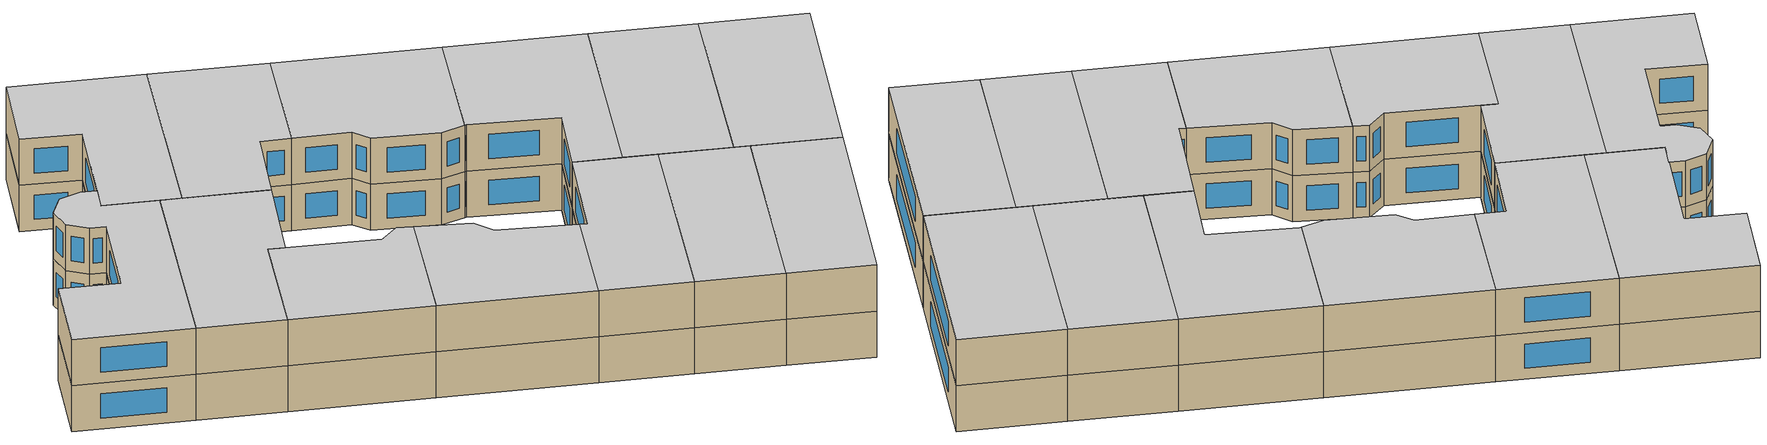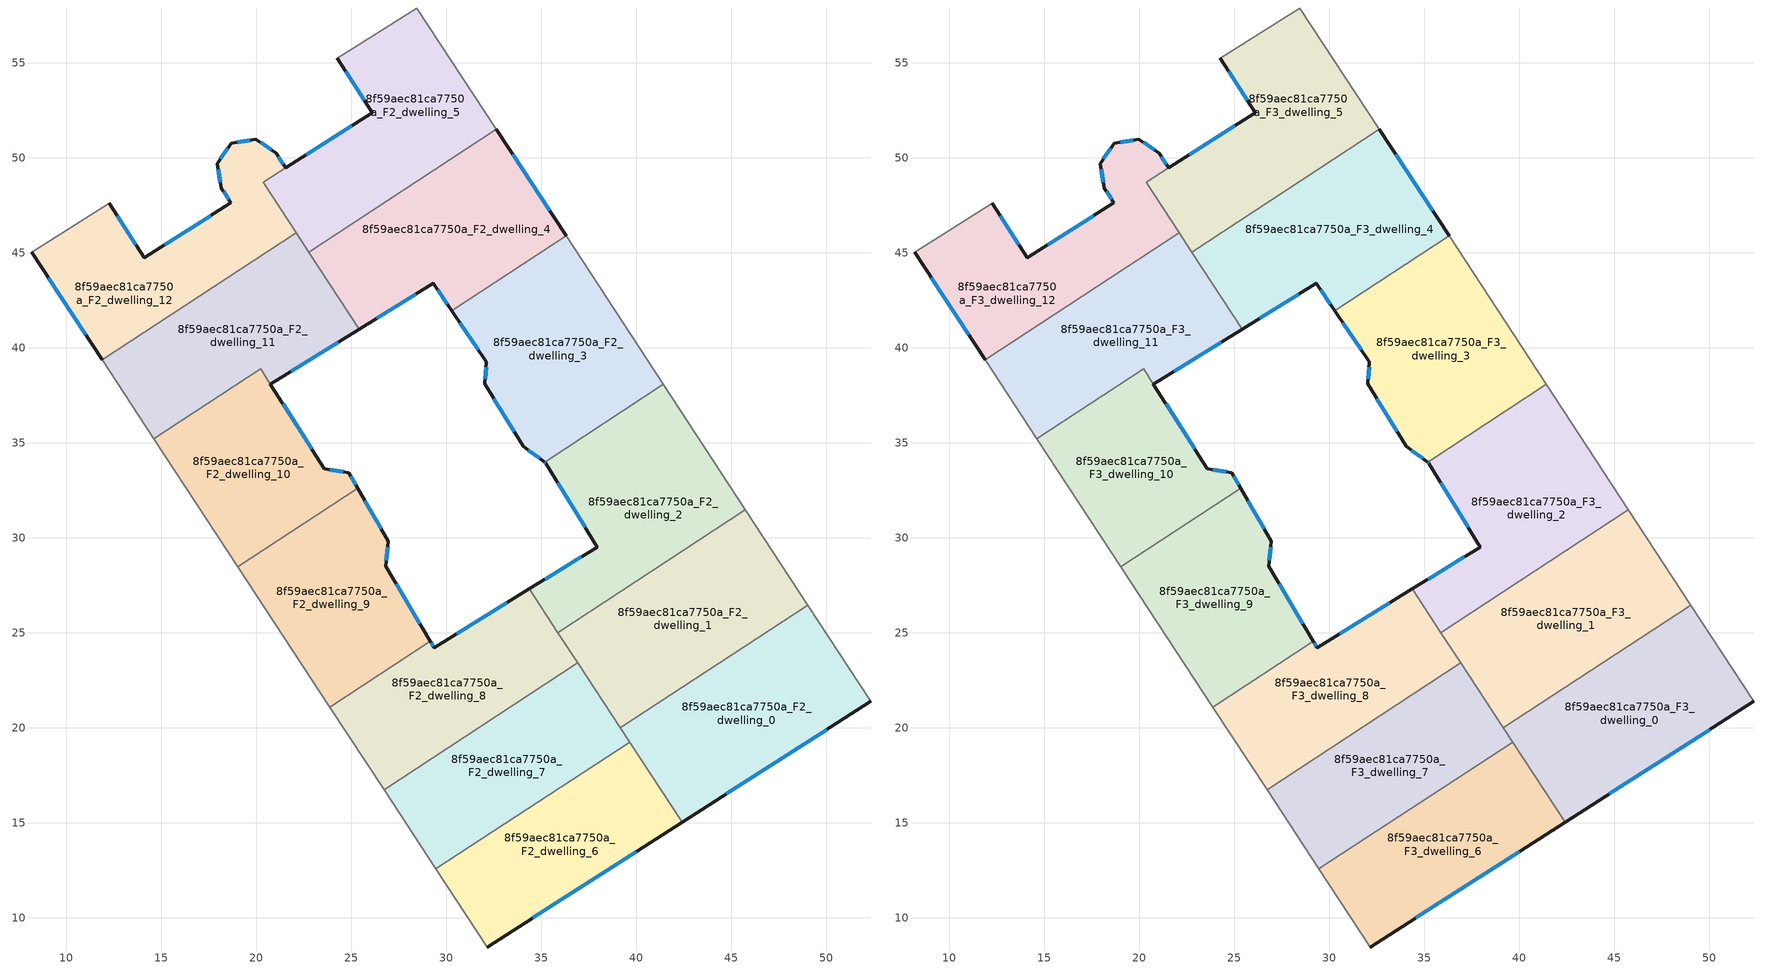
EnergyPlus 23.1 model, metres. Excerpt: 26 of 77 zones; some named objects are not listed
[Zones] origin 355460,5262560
8f59aec81ca7750a_F2_dwelling_0
 floor to 8f59aec81ca7750a_F1_dwelling_0 (EU_floor_Construction): 49.03,26.45 52.35,21.38 42.42,15.02 39.16,19.99 z6
 wall outside (EU_wall_Construction): 42.42,15.02 52.35,21.38 z6:9
 wall to 8f59aec81ca7750a_F2_dwelling_1 (EU_wall_Construction): 49.03,26.45 39.16,19.99 z6:9
 wall adiabatic (EU_wall_Construction): 52.35,21.38 49.03,26.45 z6:9
 wall to 8f59aec81ca7750a_F2_dwelling_6 (EU_wall_Construction): 39.65,19.24 42.42,15.02 z6:9
 wall to 8f59aec81ca7750a_F2_dwelling_7 (EU_wall_Construction): 39.16,19.99 39.65,19.24 z6:9
 window (EU_Window_Construction): 44.75,16.51 50.02,19.88 z6.7:8.3
8f59aec81ca7750a_F2_dwelling_1
 floor to 8f59aec81ca7750a_F1_dwelling_1 (EU_floor_Construction): 45.75,31.47 49.03,26.45 39.16,19.99 35.88,25.01 z6
 wall to 8f59aec81ca7750a_F2_dwelling_2 (EU_wall_Construction): 45.75,31.47 35.88,25.01 z6:9
 wall adiabatic (EU_wall_Construction): 49.03,26.45 45.75,31.47 z6:9
 wall to 8f59aec81ca7750a_F2_dwelling_7 (EU_wall_Construction): 36.93,23.4 39.16,19.99 z6:9
 wall to 8f59aec81ca7750a_F2_dwelling_8 (EU_wall_Construction): 35.88,25.01 36.93,23.4 z6:9
8f59aec81ca7750a_F2_dwelling_10
 floor to 8f59aec81ca7750a_F1_dwelling_10 (EU_floor_Construction): 20.25,38.89 23.58,33.63 24.88,33.41 25.35,32.6 19.03,28.46 14.62,35.2 z6
 wall outside (EU_wall_Construction): 25.35,32.6 24.88,33.41 23.58,33.63 20.76,38.08 z6:9
 wall to 8f59aec81ca7750a_F2_dwelling_9 (EU_wall_Construction): 19.03,28.46 25.35,32.6 z6:9
 wall adiabatic (EU_wall_Construction): 14.62,35.2 19.03,28.46 z6:9
 wall to 8f59aec81ca7750a_F2_dwelling_11 (EU_wall_Construction): 20.76,38.08 20.25,38.89 14.62,35.2 z6:9
 window (EU_Window_Construction): 25.24,32.79 24.99,33.22 / 24.58,33.46 23.88,33.58 / 22.92,34.68 21.42,37.04 z6.7:8.3
8f59aec81ca7750a_F2_dwelling_11
 floor to 8f59aec81ca7750a_F1_dwelling_11 (EU_floor_Construction): 22.1,46.04 25.43,40.97 20.76,38.08 20.25,38.89 14.62,35.2 11.89,39.36 z6
 wall outside (EU_wall_Construction): 20.76,38.08 25.43,40.97 z6:9
 wall adiabatic (EU_wall_Construction): 11.89,39.36 14.62,35.2 z6:9
 wall to 8f59aec81ca7750a_F2_dwelling_12 (EU_wall_Construction): 22.1,46.04 11.89,39.36 z6:9
 wall to 8f59aec81ca7750a_F2_dwelling_4 (EU_wall_Construction): 25.43,40.97 22.77,45.02 z6:9
 wall to 8f59aec81ca7750a_F2_dwelling_5 (EU_wall_Construction): 22.77,45.02 22.1,46.04 z6:9
 window (EU_Window_Construction): 21.85,38.76 24.33,40.29 z6.7:8.3
8f59aec81ca7750a_F2_dwelling_12
 floor to 8f59aec81ca7750a_F1_dwelling_12 (EU_floor_Construction): 21.06,50.23 21.56,49.46 20.36,48.7 22.1,46.04 11.89,39.36 8.18,45.01 12.27,47.61 14.11,44.73 18.67,47.63 18.17,48.4 17.95,49.68 18.7,50.75 19.99,50.98 z6
 wall outside (EU_wall_Construction): 21.56,49.46 21.06,50.23 19.99,50.98 18.7,50.75 17.95,49.68 18.17,48.4 18.67,47.63 14.11,44.73 12.27,47.61 / 8.18,45.01 11.89,39.36 z6:9
 wall adiabatic (EU_wall_Construction): 12.27,47.61 8.18,45.01 z6:9
 wall to 8f59aec81ca7750a_F2_dwelling_5 (EU_wall_Construction): 22.1,46.04 20.36,48.7 21.56,49.46 z6:9
 window (EU_Window_Construction): 17.6,46.95 15.18,45.41 / 18.29,48.22 18.55,47.81 / 18,49.38 18.12,48.7 / 18.52,50.5 18.12,49.93 / 19.69,50.93 19,50.81 / 20.81,50.4 20.24,50.8 / 21.44,49.64 21.17,50.05 / 9.06,43.68 11.02,40.68 / 13.68,45.41 12.7,46.93 z6.7:8.3
8f59aec81ca7750a_F2_dwelling_2
 floor to 8f59aec81ca7750a_F1_dwelling_2 (EU_floor_Construction): 41.43,38.06 45.75,31.47 35.88,25.01 34.38,27.3 37.94,29.51 35.25,33.92 35.18,33.97 z6
 wall outside (EU_wall_Construction): 35.18,33.97 35.25,33.92 37.94,29.51 34.38,27.3 z6:9
 wall to 8f59aec81ca7750a_F2_dwelling_3 (EU_wall_Construction): 41.43,38.06 35.18,33.97 z6:9
 wall adiabatic (EU_wall_Construction): 45.75,31.47 41.43,38.06 z6:9
 wall to 8f59aec81ca7750a_F2_dwelling_8 (EU_wall_Construction): 34.38,27.3 35.88,25.01 z6:9
 window (EU_Window_Construction): 37.11,28.99 35.21,27.82 / 35.88,32.88 37.31,30.54 / 35.2,33.96 35.23,33.93 z6.7:8.3
8f59aec81ca7750a_F2_dwelling_3
 floor to 8f59aec81ca7750a_F1_dwelling_3 (EU_floor_Construction): 36.31,45.88 41.43,38.06 35.18,33.97 34.05,34.81 32.04,38.09 32.12,39.25 30.29,41.94 z6
 wall outside (EU_wall_Construction): 30.29,41.94 32.12,39.25 32.04,38.09 34.05,34.81 35.18,33.97 z6:9
 wall to 8f59aec81ca7750a_F2_dwelling_4 (EU_wall_Construction): 36.31,45.88 30.29,41.94 z6:9
 wall adiabatic (EU_wall_Construction): 41.43,38.06 36.31,45.88 z6:9
 window (EU_Window_Construction): 32.52,37.32 33.58,35.58 / 32.1,38.98 32.06,38.36 / 30.72,41.31 31.69,39.88 / 34.32,34.61 34.92,34.17 z6.7:8.3
8f59aec81ca7750a_F2_dwelling_4
 floor to 8f59aec81ca7750a_F1_dwelling_4 (EU_floor_Construction): 32.64,51.48 36.31,45.88 30.29,41.94 29.32,43.38 25.43,40.97 22.77,45.02 z6
 wall outside (EU_wall_Construction): 25.43,40.97 29.32,43.38 30.29,41.94 / 36.31,45.88 32.64,51.48 z6:9
 wall to 8f59aec81ca7750a_F2_dwelling_5 (EU_wall_Construction): 32.64,51.48 22.77,45.02 z6:9
 window (EU_Window_Construction): 26.34,41.53 28.41,42.81 / 35.45,47.19 33.5,50.17 / 29.55,43.04 30.07,42.27 z6.7:8.3
8f59aec81ca7750a_F2_dwelling_5
 floor to 8f59aec81ca7750a_F1_dwelling_5 (EU_floor_Construction): 28.46,57.87 32.64,51.48 22.77,45.02 20.36,48.7 26.11,52.35 24.28,55.23 z6
 wall outside (EU_wall_Construction): 24.28,55.23 26.11,52.35 21.56,49.46 z6:9
 wall adiabatic (EU_wall_Construction): 32.64,51.48 28.46,57.87 24.28,55.23 z6:9
 window (EU_Window_Construction): 24.71,54.55 25.68,53.03 / 25.04,51.67 22.63,50.14 z6.7:8.3
8f59aec81ca7750a_F2_dwelling_6
 floor to 8f59aec81ca7750a_F1_dwelling_6 (EU_floor_Construction): 39.66,19.24 42.42,15.02 32.16,8.46 29.46,12.57 z6
 wall outside (EU_wall_Construction): 32.16,8.46 42.42,15.02 z6:9
 wall to 8f59aec81ca7750a_F2_dwelling_7 (EU_wall_Construction): 39.66,19.24 29.46,12.57 z6:9
 wall adiabatic (EU_wall_Construction): 29.46,12.57 32.16,8.46 z6:9
 window (EU_Window_Construction): 34.57,10 40.01,13.48 z6.7:8.3
8f59aec81ca7750a_F2_dwelling_7
 floor to 8f59aec81ca7750a_F1_dwelling_7 (EU_floor_Construction): 36.93,23.4 39.66,19.24 29.46,12.57 26.73,16.73 z6
 wall to 8f59aec81ca7750a_F2_dwelling_8 (EU_wall_Construction): 36.93,23.4 26.73,16.73 z6:9
 wall adiabatic (EU_wall_Construction): 26.73,16.73 29.46,12.57 z6:9
8f59aec81ca7750a_F2_dwelling_8
 floor to 8f59aec81ca7750a_F1_dwelling_8 (EU_floor_Construction): 34.38,27.3 36.93,23.4 26.73,16.73 23.88,21.07 29.18,24.54 29.37,24.21 z6
 wall outside (EU_wall_Construction): 34.38,27.3 29.37,24.21 29.18,24.54 z6:9
 wall adiabatic (EU_wall_Construction): 23.88,21.07 26.73,16.73 z6:9
 wall to 8f59aec81ca7750a_F2_dwelling_9 (EU_wall_Construction): 29.18,24.54 23.88,21.07 z6:9
 window (EU_Window_Construction): 29.33,24.29 29.22,24.46 / 33.2,26.58 30.55,24.94 z6.7:8.3
8f59aec81ca7750a_F2_dwelling_9
 floor to 8f59aec81ca7750a_F1_dwelling_9 (EU_floor_Construction): 26.97,29.81 26.81,28.5 29.18,24.54 23.88,21.07 19.03,28.46 25.35,32.6 z6
 wall outside (EU_wall_Construction): 29.18,24.54 26.81,28.5 26.97,29.81 25.35,32.6 z6:9
 wall adiabatic (EU_wall_Construction): 19.03,28.46 23.88,21.07 z6:9
 window (EU_Window_Construction): 26.59,30.47 25.73,31.95 / 26.85,28.81 26.93,29.5 / 28.62,25.47 27.37,27.57 z6.7:8.3
8f59aec81ca7750a_F3_dwelling_0
 floor to 8f59aec81ca7750a_F2_dwelling_0 (EU_floor_Construction): 49.03,26.45 52.35,21.38 42.42,15.02 39.16,19.99 z9
 wall outside (EU_wall_Construction): 42.42,15.02 52.35,21.38 z9:12
 wall to 8f59aec81ca7750a_F3_dwelling_1 (EU_wall_Construction): 49.03,26.45 39.16,19.99 z9:12
 wall adiabatic (EU_wall_Construction): 52.35,21.38 49.03,26.45 z9:12
 wall to 8f59aec81ca7750a_F3_dwelling_6 (EU_wall_Construction): 39.65,19.24 42.42,15.02 z9:12
 wall to 8f59aec81ca7750a_F3_dwelling_7 (EU_wall_Construction): 39.16,19.99 39.65,19.24 z9:12
 window (EU_Window_Construction): 44.75,16.51 50.02,19.88 z9.7:11.3
 ceiling to 8f59aec81ca7750a_F4_dwelling_0 (EU_floor_Construction): 52.35,21.38 49.03,26.45 39.16,19.99 42.42,15.02 z12
8f59aec81ca7750a_F3_dwelling_1
 floor to 8f59aec81ca7750a_F2_dwelling_1 (EU_floor_Construction): 45.75,31.47 49.03,26.45 39.16,19.99 35.88,25.01 z9
 wall to 8f59aec81ca7750a_F3_dwelling_2 (EU_wall_Construction): 45.75,31.47 35.88,25.01 z9:12
 wall adiabatic (EU_wall_Construction): 49.03,26.45 45.75,31.47 z9:12
 wall to 8f59aec81ca7750a_F3_dwelling_7 (EU_wall_Construction): 36.93,23.4 39.16,19.99 z9:12
 wall to 8f59aec81ca7750a_F3_dwelling_8 (EU_wall_Construction): 35.88,25.01 36.93,23.4 z9:12
 ceiling to 8f59aec81ca7750a_F4_dwelling_1 (EU_floor_Construction): 49.03,26.45 45.75,31.47 35.88,25.01 39.16,19.99 z12
8f59aec81ca7750a_F3_dwelling_10
 floor to 8f59aec81ca7750a_F2_dwelling_10 (EU_floor_Construction): 20.25,38.89 23.58,33.63 24.88,33.41 25.35,32.6 19.03,28.46 14.62,35.2 z9
 wall outside (EU_wall_Construction): 25.35,32.6 24.88,33.41 23.58,33.63 20.76,38.08 z9:12
 wall to 8f59aec81ca7750a_F3_dwelling_9 (EU_wall_Construction): 19.03,28.46 25.35,32.6 z9:12
 wall adiabatic (EU_wall_Construction): 14.62,35.2 19.03,28.46 z9:12
 wall to 8f59aec81ca7750a_F3_dwelling_11 (EU_wall_Construction): 20.76,38.08 20.25,38.89 14.62,35.2 z9:12
 window (EU_Window_Construction): 25.24,32.79 24.99,33.22 / 24.58,33.46 23.88,33.58 / 22.92,34.68 21.42,37.04 z9.7:11.3
 ceiling to 8f59aec81ca7750a_F4_dwelling_10 (EU_floor_Construction): 25.35,32.6 24.88,33.41 23.58,33.63 20.25,38.89 14.62,35.2 19.03,28.46 z12
8f59aec81ca7750a_F3_dwelling_11
 floor to 8f59aec81ca7750a_F2_dwelling_11 (EU_floor_Construction): 22.1,46.04 25.43,40.97 20.76,38.08 20.25,38.89 14.62,35.2 11.89,39.36 z9
 wall outside (EU_wall_Construction): 20.76,38.08 25.43,40.97 z9:12
 wall adiabatic (EU_wall_Construction): 11.89,39.36 14.62,35.2 z9:12
 wall to 8f59aec81ca7750a_F3_dwelling_12 (EU_wall_Construction): 22.1,46.04 11.89,39.36 z9:12
 wall to 8f59aec81ca7750a_F3_dwelling_4 (EU_wall_Construction): 25.43,40.97 22.77,45.02 z9:12
 wall to 8f59aec81ca7750a_F3_dwelling_5 (EU_wall_Construction): 22.77,45.02 22.1,46.04 z9:12
 window (EU_Window_Construction): 21.85,38.76 24.33,40.29 z9.7:11.3
 ceiling to 8f59aec81ca7750a_F4_dwelling_11 (EU_floor_Construction): 20.76,38.08 25.43,40.97 22.1,46.04 11.89,39.36 14.62,35.2 20.25,38.89 z12
8f59aec81ca7750a_F3_dwelling_12
 floor to 8f59aec81ca7750a_F2_dwelling_12 (EU_floor_Construction): 21.06,50.23 21.56,49.46 20.36,48.7 22.1,46.04 11.89,39.36 8.18,45.01 12.27,47.61 14.11,44.73 18.67,47.63 18.17,48.4 17.95,49.68 18.7,50.75 19.99,50.98 z9
 wall outside (EU_wall_Construction): 21.56,49.46 21.06,50.23 19.99,50.98 18.7,50.75 17.95,49.68 18.17,48.4 18.67,47.63 14.11,44.73 12.27,47.61 / 8.18,45.01 11.89,39.36 z9:12
 wall adiabatic (EU_wall_Construction): 12.27,47.61 8.18,45.01 z9:12
 wall to 8f59aec81ca7750a_F3_dwelling_5 (EU_wall_Construction): 22.1,46.04 20.36,48.7 21.56,49.46 z9:12
 window (EU_Window_Construction): 17.6,46.95 15.18,45.41 / 18.29,48.22 18.55,47.81 / 18,49.38 18.12,48.7 / 18.52,50.5 18.12,49.93 / 19.69,50.93 19,50.81 / 20.81,50.4 20.24,50.8 / 21.44,49.64 21.17,50.05 / 9.06,43.68 11.02,40.68 / 13.68,45.41 12.7,46.93 z9.7:11.3
 ceiling to 8f59aec81ca7750a_F4_dwelling_12 (EU_floor_Construction): 22.1,46.04 20.36,48.7 21.56,49.46 21.06,50.23 19.99,50.98 18.7,50.75 17.95,49.68 18.17,48.4 18.67,47.63 14.11,44.73 12.27,47.61 8.18,45.01 11.89,39.36 z12
8f59aec81ca7750a_F3_dwelling_2
 floor to 8f59aec81ca7750a_F2_dwelling_2 (EU_floor_Construction): 41.43,38.06 45.75,31.47 35.88,25.01 34.38,27.3 37.94,29.51 35.25,33.92 35.18,33.97 z9
 wall outside (EU_wall_Construction): 35.18,33.97 35.25,33.92 37.94,29.51 34.38,27.3 z9:12
 wall to 8f59aec81ca7750a_F3_dwelling_3 (EU_wall_Construction): 41.43,38.06 35.18,33.97 z9:12
 wall adiabatic (EU_wall_Construction): 45.75,31.47 41.43,38.06 z9:12
 wall to 8f59aec81ca7750a_F3_dwelling_8 (EU_wall_Construction): 34.38,27.3 35.88,25.01 z9:12
 window (EU_Window_Construction): 37.11,28.99 35.21,27.82 / 35.88,32.88 37.31,30.54 / 35.2,33.96 35.23,33.93 z9.7:11.3
 ceiling to 8f59aec81ca7750a_F4_dwelling_2 (EU_floor_Construction): 45.75,31.47 41.43,38.06 35.18,33.97 35.25,33.92 37.94,29.51 34.38,27.3 35.88,25.01 z12
8f59aec81ca7750a_F3_dwelling_3
 floor to 8f59aec81ca7750a_F2_dwelling_3 (EU_floor_Construction): 36.31,45.88 41.43,38.06 35.18,33.97 34.05,34.81 32.04,38.09 32.12,39.25 30.29,41.94 z9
 wall outside (EU_wall_Construction): 30.29,41.94 32.12,39.25 32.04,38.09 34.05,34.81 35.18,33.97 z9:12
 wall to 8f59aec81ca7750a_F3_dwelling_4 (EU_wall_Construction): 36.31,45.88 30.29,41.94 z9:12
 wall adiabatic (EU_wall_Construction): 41.43,38.06 36.31,45.88 z9:12
 window (EU_Window_Construction): 32.52,37.32 33.58,35.58 / 32.1,38.98 32.06,38.36 / 30.72,41.31 31.69,39.88 / 34.32,34.61 34.92,34.17 z9.7:11.3
 ceiling to 8f59aec81ca7750a_F4_dwelling_3 (EU_floor_Construction): 41.43,38.06 36.31,45.88 30.29,41.94 32.12,39.25 32.04,38.09 34.05,34.81 35.18,33.97 z12
8f59aec81ca7750a_F3_dwelling_4
 floor to 8f59aec81ca7750a_F2_dwelling_4 (EU_floor_Construction): 32.64,51.48 36.31,45.88 30.29,41.94 29.32,43.38 25.43,40.97 22.77,45.02 z9
 wall outside (EU_wall_Construction): 25.43,40.97 29.32,43.38 30.29,41.94 / 36.31,45.88 32.64,51.48 z9:12
 wall to 8f59aec81ca7750a_F3_dwelling_5 (EU_wall_Construction): 32.64,51.48 22.77,45.02 z9:12
 window (EU_Window_Construction): 26.34,41.53 28.41,42.81 / 35.45,47.19 33.5,50.17 / 29.55,43.04 30.07,42.27 z9.7:11.3
 ceiling to 8f59aec81ca7750a_F4_dwelling_4 (EU_floor_Construction): 36.31,45.88 32.64,51.48 22.77,45.02 25.43,40.97 29.32,43.38 30.29,41.94 z12
8f59aec81ca7750a_F3_dwelling_5
 floor to 8f59aec81ca7750a_F2_dwelling_5 (EU_floor_Construction): 28.46,57.87 32.64,51.48 22.77,45.02 20.36,48.7 26.11,52.35 24.28,55.23 z9
 wall outside (EU_wall_Construction): 24.28,55.23 26.11,52.35 21.56,49.46 z9:12
 wall adiabatic (EU_wall_Construction): 32.64,51.48 28.46,57.87 24.28,55.23 z9:12
 window (EU_Window_Construction): 24.71,54.55 25.68,53.03 / 25.04,51.67 22.63,50.14 z9.7:11.3
 ceiling to 8f59aec81ca7750a_F4_dwelling_5 (EU_floor_Construction): 32.64,51.48 28.46,57.87 24.28,55.23 26.11,52.35 20.36,48.7 22.77,45.02 z12
8f59aec81ca7750a_F3_dwelling_6
 floor to 8f59aec81ca7750a_F2_dwelling_6 (EU_floor_Construction): 39.66,19.24 42.42,15.02 32.16,8.46 29.46,12.57 z9
 wall outside (EU_wall_Construction): 32.16,8.46 42.42,15.02 z9:12
 wall to 8f59aec81ca7750a_F3_dwelling_7 (EU_wall_Construction): 39.66,19.24 29.46,12.57 z9:12
 wall adiabatic (EU_wall_Construction): 29.46,12.57 32.16,8.46 z9:12
 window (EU_Window_Construction): 34.57,10 40.01,13.48 z9.7:11.3
 ceiling to 8f59aec81ca7750a_F4_dwelling_6 (EU_floor_Construction): 42.42,15.02 39.66,19.24 29.46,12.57 32.16,8.46 z12
8f59aec81ca7750a_F3_dwelling_7
 floor to 8f59aec81ca7750a_F2_dwelling_7 (EU_floor_Construction): 36.93,23.4 39.66,19.24 29.46,12.57 26.73,16.73 z9
 wall to 8f59aec81ca7750a_F3_dwelling_8 (EU_wall_Construction): 36.93,23.4 26.73,16.73 z9:12
 wall adiabatic (EU_wall_Construction): 26.73,16.73 29.46,12.57 z9:12
 ceiling to 8f59aec81ca7750a_F4_dwelling_7 (EU_floor_Construction): 39.66,19.24 36.93,23.4 26.73,16.73 29.46,12.57 z12
8f59aec81ca7750a_F3_dwelling_8
 floor to 8f59aec81ca7750a_F2_dwelling_8 (EU_floor_Construction): 34.38,27.3 36.93,23.4 26.73,16.73 23.88,21.07 29.18,24.54 29.37,24.21 z9
 wall outside (EU_wall_Construction): 34.38,27.3 29.37,24.21 29.18,24.54 z9:12
 wall adiabatic (EU_wall_Construction): 23.88,21.07 26.73,16.73 z9:12
 wall to 8f59aec81ca7750a_F3_dwelling_9 (EU_wall_Construction): 29.18,24.54 23.88,21.07 z9:12
 window (EU_Window_Construction): 29.33,24.29 29.22,24.46 / 33.2,26.58 30.55,24.94 z9.7:11.3
 ceiling to 8f59aec81ca7750a_F4_dwelling_8 (EU_floor_Construction): 36.93,23.4 34.38,27.3 29.37,24.21 29.18,24.54 23.88,21.07 26.73,16.73 z12
8f59aec81ca7750a_F3_dwelling_9
 floor to 8f59aec81ca7750a_F2_dwelling_9 (EU_floor_Construction): 26.97,29.81 26.81,28.5 29.18,24.54 23.88,21.07 19.03,28.46 25.35,32.6 z9
 wall outside (EU_wall_Construction): 29.18,24.54 26.81,28.5 26.97,29.81 25.35,32.6 z9:12
 wall adiabatic (EU_wall_Construction): 19.03,28.46 23.88,21.07 z9:12
 window (EU_Window_Construction): 26.59,30.47 25.73,31.95 / 26.85,28.81 26.93,29.5 / 28.62,25.47 27.37,27.57 z9.7:11.3
 ceiling to 8f59aec81ca7750a_F4_dwelling_9 (EU_floor_Construction): 29.18,24.54 26.81,28.5 26.97,29.81 25.35,32.6 19.03,28.46 23.88,21.07 z12
[Building]
EU S2 Campaign: North Axis=0; Terrain=City; Solar Distribution=FullExterior
[Site:Location]
Budapest.Ferenc.Liszt.Intl.AP: Latitude=47.437; Longitude=19.256; Time Zone=1; Elevation=185
[SizingPeriod:WeatherFileDays]
AnnualSizingPeriod: Begin Month=1; Begin Day of Month=1; End Month=12; End Day of Month=31; Day of Week for Start Day=Monday; Use Weather File Daylight Saving Period=No; Use Weather File Rain and Snow Indicators=No
[MATERIAL]
EU_InternalMass_Material: Roughness=MediumRough; Thickness=0.1; Conductivity=1; Density=1800; Specific Heat=900; Thermal Absorptance=0.9; Solar Absorptance=0.7; Visible Absorptance=0.7
[MATERIAL:NOMASS] Roughness=MediumRough; Thermal Absorptance=0.9; Solar Absorptance=0.7; Visible Absorptance=0.7
Name | Thermal Resistance
EU_wall_NoMass | 0.832559
EU_floor_NoMass | 0.872794
[WINDOWMATERIAL:SIMPLEGLAZINGSYSTEM]
EU_Window_SimpleGlazing: UFactor=2.79869; Solar Heat Gain Coefficient=0.75; Visible Transmittance=0.75
[CONSTRUCTION]
EU_wall_Construction: EU_wall_NoMass
EU_floor_Construction: EU_floor_NoMass
EU_Window_Construction: EU_Window_SimpleGlazing
EU_InternalMass_Construction: EU_InternalMass_Material
[ZONE] Type=1; Multiplier=1; Ceiling Height=autocalculate; Floor Area=autocalculate; Part of Total Floor Area=Yes
Name | Volume
8f59aec81ca7750a_F2_dwelling_0; 8f59aec81ca7750a_F3_dwelling_0; 8f59aec81ca7750a_F2_dwelling_3; 8f59aec81ca7750a_F3_dwelling_3; 8f59aec81ca7750a_F2_dwelling_4; 8f59aec81ca7750a_F3_dwelling_4 | 212.299
8f59aec81ca7750a_F2_dwelling_1; 8f59aec81ca7750a_F3_dwelling_1 | 212.302
8f59aec81ca7750a_F2_dwelling_10; 8f59aec81ca7750a_F3_dwelling_10 | 165.116
8f59aec81ca7750a_F2_dwelling_11; 8f59aec81ca7750a_F3_dwelling_11 | 198.844
8f59aec81ca7750a_F2_dwelling_12; 8f59aec81ca7750a_F3_dwelling_12 | 190.662
8f59aec81ca7750a_F2_dwelling_2; 8f59aec81ca7750a_F3_dwelling_2 | 212.316
8f59aec81ca7750a_F2_dwelling_5; 8f59aec81ca7750a_F3_dwelling_5 | 203.621
8f59aec81ca7750a_F2_dwelling_6; 8f59aec81ca7750a_F3_dwelling_6 | 181.961
8f59aec81ca7750a_F2_dwelling_7; 8f59aec81ca7750a_F3_dwelling_7 | 181.989
8f59aec81ca7750a_F2_dwelling_8; 8f59aec81ca7750a_F3_dwelling_8 | 181.988
8f59aec81ca7750a_F2_dwelling_9; 8f59aec81ca7750a_F3_dwelling_9 | 181.978
[INTERNALMASS] Construction=EU_InternalMass_Construction
Name | Zone or ZoneList | Surface Area
8f59aec81ca7750a_F2_dwelling_0_EU_InternalMass | 8f59aec81ca7750a_F2_dwelling_0 | 70.7664
8f59aec81ca7750a_F2_dwelling_1_EU_InternalMass | 8f59aec81ca7750a_F2_dwelling_1 | 70.7674
8f59aec81ca7750a_F2_dwelling_2_EU_InternalMass | 8f59aec81ca7750a_F2_dwelling_2 | 70.7718
8f59aec81ca7750a_F2_dwelling_3_EU_InternalMass | 8f59aec81ca7750a_F2_dwelling_3 | 70.7663
8f59aec81ca7750a_F2_dwelling_4_EU_InternalMass | 8f59aec81ca7750a_F2_dwelling_4 | 70.7665
8f59aec81ca7750a_F2_dwelling_5_EU_InternalMass | 8f59aec81ca7750a_F2_dwelling_5 | 67.8726
8f59aec81ca7750a_F2_dwelling_6_EU_InternalMass | 8f59aec81ca7750a_F2_dwelling_6 | 60.6537
8f59aec81ca7750a_F2_dwelling_7_EU_InternalMass | 8f59aec81ca7750a_F2_dwelling_7 | 60.6631
8f59aec81ca7750a_F2_dwelling_8_EU_InternalMass | 8f59aec81ca7750a_F2_dwelling_8 | 60.6627
8f59aec81ca7750a_F2_dwelling_9_EU_InternalMass | 8f59aec81ca7750a_F2_dwelling_9 | 60.6592
8f59aec81ca7750a_F2_dwelling_10_EU_InternalMass | 8f59aec81ca7750a_F2_dwelling_10 | 55.0412
8f59aec81ca7750a_F2_dwelling_11_EU_InternalMass | 8f59aec81ca7750a_F2_dwelling_11 | 66.2785
8f59aec81ca7750a_F2_dwelling_12_EU_InternalMass | 8f59aec81ca7750a_F2_dwelling_12 | 63.5533
8f59aec81ca7750a_F3_dwelling_0_EU_InternalMass | 8f59aec81ca7750a_F3_dwelling_0 | 70.7664
8f59aec81ca7750a_F3_dwelling_1_EU_InternalMass | 8f59aec81ca7750a_F3_dwelling_1 | 70.7674
8f59aec81ca7750a_F3_dwelling_2_EU_InternalMass | 8f59aec81ca7750a_F3_dwelling_2 | 70.7718
8f59aec81ca7750a_F3_dwelling_3_EU_InternalMass | 8f59aec81ca7750a_F3_dwelling_3 | 70.7663
8f59aec81ca7750a_F3_dwelling_4_EU_InternalMass | 8f59aec81ca7750a_F3_dwelling_4 | 70.7665
8f59aec81ca7750a_F3_dwelling_5_EU_InternalMass | 8f59aec81ca7750a_F3_dwelling_5 | 67.8726
8f59aec81ca7750a_F3_dwelling_6_EU_InternalMass | 8f59aec81ca7750a_F3_dwelling_6 | 60.6537
8f59aec81ca7750a_F3_dwelling_7_EU_InternalMass | 8f59aec81ca7750a_F3_dwelling_7 | 60.6631
8f59aec81ca7750a_F3_dwelling_8_EU_InternalMass | 8f59aec81ca7750a_F3_dwelling_8 | 60.6627
8f59aec81ca7750a_F3_dwelling_9_EU_InternalMass | 8f59aec81ca7750a_F3_dwelling_9 | 60.6592
8f59aec81ca7750a_F3_dwelling_10_EU_InternalMass | 8f59aec81ca7750a_F3_dwelling_10 | 55.0412
8f59aec81ca7750a_F3_dwelling_11_EU_InternalMass | 8f59aec81ca7750a_F3_dwelling_11 | 66.2785
8f59aec81ca7750a_F3_dwelling_12_EU_InternalMass | 8f59aec81ca7750a_F3_dwelling_12 | 63.5533
[OTHEREQUIPMENT] Fuel Type=Electricity; Design Level Calculation Method=Watts/Area; Power per Zone Floor Area=1; Fraction Latent=0; Fraction Radiant=0; Fraction Lost=0; Carbon Dioxide Generation Rate=0; EndUse Subcategory=EU_Step8_InternalGains
Name | Zone or ZoneList or Space or SpaceList | Schedule
EU_Step8_InternalGain_8f59aec81ca7750a_F2_dwelling_0_f000 | 8f59aec81ca7750a_F2_dwelling_0 | EU_Step8_GainSchedule_8f59aec81ca7750a_F2_dwelling_0_f000
EU_Step8_InternalGain_8f59aec81ca7750a_F2_dwelling_1_f000 | 8f59aec81ca7750a_F2_dwelling_1 | EU_Step8_GainSchedule_8f59aec81ca7750a_F2_dwelling_1_f000
EU_Step8_InternalGain_8f59aec81ca7750a_F2_dwelling_2_f000 | 8f59aec81ca7750a_F2_dwelling_2 | EU_Step8_GainSchedule_8f59aec81ca7750a_F2_dwelling_2_f000
EU_Step8_InternalGain_8f59aec81ca7750a_F2_dwelling_3_f000 | 8f59aec81ca7750a_F2_dwelling_3 | EU_Step8_GainSchedule_8f59aec81ca7750a_F2_dwelling_3_f000
EU_Step8_InternalGain_8f59aec81ca7750a_F2_dwelling_4_f000 | 8f59aec81ca7750a_F2_dwelling_4 | EU_Step8_GainSchedule_8f59aec81ca7750a_F2_dwelling_4_f000
EU_Step8_InternalGain_8f59aec81ca7750a_F2_dwelling_5_f000 | 8f59aec81ca7750a_F2_dwelling_5 | EU_Step8_GainSchedule_8f59aec81ca7750a_F2_dwelling_5_f000
EU_Step8_InternalGain_8f59aec81ca7750a_F2_dwelling_6_f000 | 8f59aec81ca7750a_F2_dwelling_6 | EU_Step8_GainSchedule_8f59aec81ca7750a_F2_dwelling_6_f000
EU_Step8_InternalGain_8f59aec81ca7750a_F2_dwelling_7_f000 | 8f59aec81ca7750a_F2_dwelling_7 | EU_Step8_GainSchedule_8f59aec81ca7750a_F2_dwelling_7_f000
EU_Step8_InternalGain_8f59aec81ca7750a_F2_dwelling_8_f000 | 8f59aec81ca7750a_F2_dwelling_8 | EU_Step8_GainSchedule_8f59aec81ca7750a_F2_dwelling_8_f000
EU_Step8_InternalGain_8f59aec81ca7750a_F2_dwelling_9_f000 | 8f59aec81ca7750a_F2_dwelling_9 | EU_Step8_GainSchedule_8f59aec81ca7750a_F2_dwelling_9_f000
EU_Step8_InternalGain_8f59aec81ca7750a_F2_dwelling_10_f000 | 8f59aec81ca7750a_F2_dwelling_10 | EU_Step8_GainSchedule_8f59aec81ca7750a_F2_dwelling_10_f000
EU_Step8_InternalGain_8f59aec81ca7750a_F2_dwelling_11_f000 | 8f59aec81ca7750a_F2_dwelling_11 | EU_Step8_GainSchedule_8f59aec81ca7750a_F2_dwelling_11_f000
EU_Step8_InternalGain_8f59aec81ca7750a_F2_dwelling_12_f000 | 8f59aec81ca7750a_F2_dwelling_12 | EU_Step8_GainSchedule_8f59aec81ca7750a_F2_dwelling_12_f000
EU_Step8_InternalGain_8f59aec81ca7750a_F3_dwelling_0_f000 | 8f59aec81ca7750a_F3_dwelling_0 | EU_Step8_GainSchedule_8f59aec81ca7750a_F3_dwelling_0_f000
EU_Step8_InternalGain_8f59aec81ca7750a_F3_dwelling_1_f000 | 8f59aec81ca7750a_F3_dwelling_1 | EU_Step8_GainSchedule_8f59aec81ca7750a_F3_dwelling_1_f000
EU_Step8_InternalGain_8f59aec81ca7750a_F3_dwelling_2_f000 | 8f59aec81ca7750a_F3_dwelling_2 | EU_Step8_GainSchedule_8f59aec81ca7750a_F3_dwelling_2_f000
EU_Step8_InternalGain_8f59aec81ca7750a_F3_dwelling_3_f000 | 8f59aec81ca7750a_F3_dwelling_3 | EU_Step8_GainSchedule_8f59aec81ca7750a_F3_dwelling_3_f000
EU_Step8_InternalGain_8f59aec81ca7750a_F3_dwelling_4_f000 | 8f59aec81ca7750a_F3_dwelling_4 | EU_Step8_GainSchedule_8f59aec81ca7750a_F3_dwelling_4_f000
EU_Step8_InternalGain_8f59aec81ca7750a_F3_dwelling_5_f000 | 8f59aec81ca7750a_F3_dwelling_5 | EU_Step8_GainSchedule_8f59aec81ca7750a_F3_dwelling_5_f000
EU_Step8_InternalGain_8f59aec81ca7750a_F3_dwelling_6_f000 | 8f59aec81ca7750a_F3_dwelling_6 | EU_Step8_GainSchedule_8f59aec81ca7750a_F3_dwelling_6_f000
EU_Step8_InternalGain_8f59aec81ca7750a_F3_dwelling_7_f000 | 8f59aec81ca7750a_F3_dwelling_7 | EU_Step8_GainSchedule_8f59aec81ca7750a_F3_dwelling_7_f000
EU_Step8_InternalGain_8f59aec81ca7750a_F3_dwelling_8_f000 | 8f59aec81ca7750a_F3_dwelling_8 | EU_Step8_GainSchedule_8f59aec81ca7750a_F3_dwelling_8_f000
EU_Step8_InternalGain_8f59aec81ca7750a_F3_dwelling_9_f000 | 8f59aec81ca7750a_F3_dwelling_9 | EU_Step8_GainSchedule_8f59aec81ca7750a_F3_dwelling_9_f000
EU_Step8_InternalGain_8f59aec81ca7750a_F3_dwelling_10_f000 | 8f59aec81ca7750a_F3_dwelling_10 | EU_Step8_GainSchedule_8f59aec81ca7750a_F3_dwelling_10_f000
EU_Step8_InternalGain_8f59aec81ca7750a_F3_dwelling_11_f000 | 8f59aec81ca7750a_F3_dwelling_11 | EU_Step8_GainSchedule_8f59aec81ca7750a_F3_dwelling_11_f000
EU_Step8_InternalGain_8f59aec81ca7750a_F3_dwelling_12_f000 | 8f59aec81ca7750a_F3_dwelling_12 | EU_Step8_GainSchedule_8f59aec81ca7750a_F3_dwelling_12_f000
[ZONEVENTILATION:DESIGNFLOWRATE] Schedule=EU_AlwaysOn; Design Flow Rate Calculation Method=AirChanges/Hour; Air Changes per Hour=0.475469; Ventilation Type=Natural; Fan Pressure Rise=0; Fan Total Efficiency=1; Constant Term Coefficient=1; Temperature Term Coefficient=0; Velocity Term Coefficient=0; Velocity Squared Term Coefficient=0; Minimum Indoor Temperature=-100; Maximum Indoor Temperature=100; Delta Temperature=-100; Minimum Outdoor Temperature=-100; Maximum Outdoor Temperature=100; Maximum Wind Speed=40
Name | Zone or ZoneList or Space or SpaceList
EU_ConstantAir_8f59aec81ca7750a_F2_dwelling_0 | 8f59aec81ca7750a_F2_dwelling_0
EU_ConstantAir_8f59aec81ca7750a_F2_dwelling_1 | 8f59aec81ca7750a_F2_dwelling_1
EU_ConstantAir_8f59aec81ca7750a_F2_dwelling_2 | 8f59aec81ca7750a_F2_dwelling_2
EU_ConstantAir_8f59aec81ca7750a_F2_dwelling_3 | 8f59aec81ca7750a_F2_dwelling_3
EU_ConstantAir_8f59aec81ca7750a_F2_dwelling_4 | 8f59aec81ca7750a_F2_dwelling_4
EU_ConstantAir_8f59aec81ca7750a_F2_dwelling_5 | 8f59aec81ca7750a_F2_dwelling_5
EU_ConstantAir_8f59aec81ca7750a_F2_dwelling_6 | 8f59aec81ca7750a_F2_dwelling_6
EU_ConstantAir_8f59aec81ca7750a_F2_dwelling_7 | 8f59aec81ca7750a_F2_dwelling_7
EU_ConstantAir_8f59aec81ca7750a_F2_dwelling_8 | 8f59aec81ca7750a_F2_dwelling_8
EU_ConstantAir_8f59aec81ca7750a_F2_dwelling_9 | 8f59aec81ca7750a_F2_dwelling_9
EU_ConstantAir_8f59aec81ca7750a_F2_dwelling_10 | 8f59aec81ca7750a_F2_dwelling_10
EU_ConstantAir_8f59aec81ca7750a_F2_dwelling_11 | 8f59aec81ca7750a_F2_dwelling_11
EU_ConstantAir_8f59aec81ca7750a_F2_dwelling_12 | 8f59aec81ca7750a_F2_dwelling_12
EU_ConstantAir_8f59aec81ca7750a_F3_dwelling_0 | 8f59aec81ca7750a_F3_dwelling_0
EU_ConstantAir_8f59aec81ca7750a_F3_dwelling_1 | 8f59aec81ca7750a_F3_dwelling_1
EU_ConstantAir_8f59aec81ca7750a_F3_dwelling_2 | 8f59aec81ca7750a_F3_dwelling_2
EU_ConstantAir_8f59aec81ca7750a_F3_dwelling_3 | 8f59aec81ca7750a_F3_dwelling_3
EU_ConstantAir_8f59aec81ca7750a_F3_dwelling_4 | 8f59aec81ca7750a_F3_dwelling_4
EU_ConstantAir_8f59aec81ca7750a_F3_dwelling_5 | 8f59aec81ca7750a_F3_dwelling_5
EU_ConstantAir_8f59aec81ca7750a_F3_dwelling_6 | 8f59aec81ca7750a_F3_dwelling_6
EU_ConstantAir_8f59aec81ca7750a_F3_dwelling_7 | 8f59aec81ca7750a_F3_dwelling_7
EU_ConstantAir_8f59aec81ca7750a_F3_dwelling_8 | 8f59aec81ca7750a_F3_dwelling_8
EU_ConstantAir_8f59aec81ca7750a_F3_dwelling_9 | 8f59aec81ca7750a_F3_dwelling_9
EU_ConstantAir_8f59aec81ca7750a_F3_dwelling_10 | 8f59aec81ca7750a_F3_dwelling_10
EU_ConstantAir_8f59aec81ca7750a_F3_dwelling_11 | 8f59aec81ca7750a_F3_dwelling_11
EU_ConstantAir_8f59aec81ca7750a_F3_dwelling_12 | 8f59aec81ca7750a_F3_dwelling_12
[HVACTEMPLATE:ZONE:IDEALLOADSAIRSYSTEM] System Availability Schedule=EU_AlwaysOn; Maximum Heating Supply Air Temperature=50; Minimum Cooling Supply Air Temperature=13; Maximum Heating Supply Air Humidity Ratio=0.0156; Minimum Cooling Supply Air Humidity Ratio=0.0077; Heating Limit=NoLimit; Cooling Limit=NoLimit; Heating Availability Schedule=EU_AlwaysOn; Cooling Availability Schedule=EU_CoolingOff; Dehumidification Control Type=ConstantSensibleHeatRatio; Cooling Sensible Heat Ratio=0.7; Dehumidification Setpoint=60; Humidification Control Type=None; Humidification Setpoint=30; Outdoor Air Method=None; Outdoor Air Flow Rate per Person=0.00944; Outdoor Air Flow Rate per Zone Floor Area=0; Outdoor Air Flow Rate per Zone=0; Demand Controlled Ventilation Type=None; Outdoor Air Economizer Type=NoEconomizer; Heat Recovery Type=None; Sensible Heat Recovery Effectiveness=0.7; Latent Heat Recovery Effectiveness=0.65
Name | Template Thermostat
8f59aec81ca7750a_F2_dwelling_0 | EU_HeatOnly_8f59aec81ca7750a_F2_dwelling_0
8f59aec81ca7750a_F2_dwelling_1 | EU_HeatOnly_8f59aec81ca7750a_F2_dwelling_1
8f59aec81ca7750a_F2_dwelling_2 | EU_HeatOnly_8f59aec81ca7750a_F2_dwelling_2
8f59aec81ca7750a_F2_dwelling_3 | EU_HeatOnly_8f59aec81ca7750a_F2_dwelling_3
8f59aec81ca7750a_F2_dwelling_4 | EU_HeatOnly_8f59aec81ca7750a_F2_dwelling_4
8f59aec81ca7750a_F2_dwelling_5 | EU_HeatOnly_8f59aec81ca7750a_F2_dwelling_5
8f59aec81ca7750a_F2_dwelling_6 | EU_HeatOnly_8f59aec81ca7750a_F2_dwelling_6
8f59aec81ca7750a_F2_dwelling_7 | EU_HeatOnly_8f59aec81ca7750a_F2_dwelling_7
8f59aec81ca7750a_F2_dwelling_8 | EU_HeatOnly_8f59aec81ca7750a_F2_dwelling_8
8f59aec81ca7750a_F2_dwelling_9 | EU_HeatOnly_8f59aec81ca7750a_F2_dwelling_9
8f59aec81ca7750a_F2_dwelling_10 | EU_HeatOnly_8f59aec81ca7750a_F2_dwelling_10
8f59aec81ca7750a_F2_dwelling_11 | EU_HeatOnly_8f59aec81ca7750a_F2_dwelling_11
8f59aec81ca7750a_F2_dwelling_12 | EU_HeatOnly_8f59aec81ca7750a_F2_dwelling_12
8f59aec81ca7750a_F3_dwelling_0 | EU_HeatOnly_8f59aec81ca7750a_F3_dwelling_0
8f59aec81ca7750a_F3_dwelling_1 | EU_HeatOnly_8f59aec81ca7750a_F3_dwelling_1
8f59aec81ca7750a_F3_dwelling_2 | EU_HeatOnly_8f59aec81ca7750a_F3_dwelling_2
8f59aec81ca7750a_F3_dwelling_3 | EU_HeatOnly_8f59aec81ca7750a_F3_dwelling_3
8f59aec81ca7750a_F3_dwelling_4 | EU_HeatOnly_8f59aec81ca7750a_F3_dwelling_4
8f59aec81ca7750a_F3_dwelling_5 | EU_HeatOnly_8f59aec81ca7750a_F3_dwelling_5
8f59aec81ca7750a_F3_dwelling_6 | EU_HeatOnly_8f59aec81ca7750a_F3_dwelling_6
8f59aec81ca7750a_F3_dwelling_7 | EU_HeatOnly_8f59aec81ca7750a_F3_dwelling_7
8f59aec81ca7750a_F3_dwelling_8 | EU_HeatOnly_8f59aec81ca7750a_F3_dwelling_8
8f59aec81ca7750a_F3_dwelling_9 | EU_HeatOnly_8f59aec81ca7750a_F3_dwelling_9
8f59aec81ca7750a_F3_dwelling_10 | EU_HeatOnly_8f59aec81ca7750a_F3_dwelling_10
8f59aec81ca7750a_F3_dwelling_11 | EU_HeatOnly_8f59aec81ca7750a_F3_dwelling_11
8f59aec81ca7750a_F3_dwelling_12 | EU_HeatOnly_8f59aec81ca7750a_F3_dwelling_12
[SIZING:ZONE] Zone Cooling Design Supply Air Temperature Input Method=SupplyAirTemperature; Zone Cooling Design Supply Air Temperature=13; Zone Heating Design Supply Air Temperature Input Method=SupplyAirTemperature; Zone Heating Design Supply Air Temperature=50; Zone Cooling Design Supply Air Humidity Ratio=0.008; Zone Heating Design Supply Air Humidity Ratio=0.008; Cooling Design Air Flow Method=DesignDay; Cooling Design Air Flow Rate=0; Cooling Minimum Air Flow per Zone Floor Area=0.000762; Cooling Minimum Air Flow=0; Cooling Minimum Air Flow Fraction=0.2; Heating Design Air Flow Method=DesignDay; Heating Design Air Flow Rate=0; Heating Maximum Air Flow per Zone Floor Area=0.002032; Heating Maximum Air Flow=0.141576; Heating Maximum Air Flow Fraction=0.3; Account for Dedicated Outdoor Air System=No; Dedicated Outdoor Air System Control Strategy=NeutralSupplyAir; Dedicated Outdoor Air Low Setpoint Temperature for Design=autosize; Dedicated Outdoor Air High Setpoint Temperature for Design=autosize; Zone Load Sizing Method=Sensible Load Only No Latent Load; Zone Latent Cooling Design Supply Air Humidity Ratio Input Method=HumidityRatioDifference; Zone Cooling Design Supply Air Humidity Ratio Difference=0.005; Zone Latent Heating Design Supply Air Humidity Ratio Input Method=HumidityRatioDifference; Zone Humidification Design Supply Air Humidity Ratio Difference=0.005
8f59aec81ca7750a_F2_dwelling_0; 8f59aec81ca7750a_F2_dwelling_1; 8f59aec81ca7750a_F2_dwelling_2; 8f59aec81ca7750a_F2_dwelling_3; 8f59aec81ca7750a_F2_dwelling_4; 8f59aec81ca7750a_F2_dwelling_5; 8f59aec81ca7750a_F2_dwelling_6; 8f59aec81ca7750a_F2_dwelling_7; 8f59aec81ca7750a_F2_dwelling_8; 8f59aec81ca7750a_F2_dwelling_9; 8f59aec81ca7750a_F2_dwelling_10; 8f59aec81ca7750a_F2_dwelling_11; 8f59aec81ca7750a_F2_dwelling_12; 8f59aec81ca7750a_F3_dwelling_0; 8f59aec81ca7750a_F3_dwelling_1; 8f59aec81ca7750a_F3_dwelling_2; 8f59aec81ca7750a_F3_dwelling_3; 8f59aec81ca7750a_F3_dwelling_4; 8f59aec81ca7750a_F3_dwelling_5; 8f59aec81ca7750a_F3_dwelling_6; 8f59aec81ca7750a_F3_dwelling_7; 8f59aec81ca7750a_F3_dwelling_8; 8f59aec81ca7750a_F3_dwelling_9; 8f59aec81ca7750a_F3_dwelling_10; 8f59aec81ca7750a_F3_dwelling_11; 8f59aec81ca7750a_F3_dwelling_12
[SCHEDULE:CONSTANT]
Name | Hourly Value
EU_AlwaysOn | 1
EU_CoolingOff | 0
[SCHEDULE:FILE] Column Number=1; Rows to Skip at Top=0; Number of Hours of Data=8760; Column Separator=Comma; Interpolate to Timestep=No; Minutes per Item=60; Adjust Schedule for Daylight Savings=Yes
Name | File
EU_Step8_GainSchedule_8f59aec81ca7750a_F2_dwelling_0_f000 | ../../schedules/8f59aec81ca7750a/8f59aec81ca7750a_F2_dwelling_0_f000_gain.csv
EU_Step8_GainSchedule_8f59aec81ca7750a_F2_dwelling_1_f000 | ../../schedules/8f59aec81ca7750a/8f59aec81ca7750a_F2_dwelling_1_f000_gain.csv
EU_Step8_GainSchedule_8f59aec81ca7750a_F2_dwelling_2_f000 | ../../schedules/8f59aec81ca7750a/8f59aec81ca7750a_F2_dwelling_2_f000_gain.csv
EU_Step8_GainSchedule_8f59aec81ca7750a_F2_dwelling_3_f000 | ../../schedules/8f59aec81ca7750a/8f59aec81ca7750a_F2_dwelling_3_f000_gain.csv
EU_Step8_GainSchedule_8f59aec81ca7750a_F2_dwelling_4_f000 | ../../schedules/8f59aec81ca7750a/8f59aec81ca7750a_F2_dwelling_4_f000_gain.csv
EU_Step8_GainSchedule_8f59aec81ca7750a_F2_dwelling_5_f000 | ../../schedules/8f59aec81ca7750a/8f59aec81ca7750a_F2_dwelling_5_f000_gain.csv
EU_Step8_GainSchedule_8f59aec81ca7750a_F2_dwelling_6_f000 | ../../schedules/8f59aec81ca7750a/8f59aec81ca7750a_F2_dwelling_6_f000_gain.csv
EU_Step8_GainSchedule_8f59aec81ca7750a_F2_dwelling_7_f000 | ../../schedules/8f59aec81ca7750a/8f59aec81ca7750a_F2_dwelling_7_f000_gain.csv
EU_Step8_GainSchedule_8f59aec81ca7750a_F2_dwelling_8_f000 | ../../schedules/8f59aec81ca7750a/8f59aec81ca7750a_F2_dwelling_8_f000_gain.csv
EU_Step8_GainSchedule_8f59aec81ca7750a_F2_dwelling_9_f000 | ../../schedules/8f59aec81ca7750a/8f59aec81ca7750a_F2_dwelling_9_f000_gain.csv
EU_Step8_GainSchedule_8f59aec81ca7750a_F2_dwelling_10_f000 | ../../schedules/8f59aec81ca7750a/8f59aec81ca7750a_F2_dwelling_10_f000_gain.csv
EU_Step8_GainSchedule_8f59aec81ca7750a_F2_dwelling_11_f000 | ../../schedules/8f59aec81ca7750a/8f59aec81ca7750a_F2_dwelling_11_f000_gain.csv
EU_Step8_GainSchedule_8f59aec81ca7750a_F2_dwelling_12_f000 | ../../schedules/8f59aec81ca7750a/8f59aec81ca7750a_F2_dwelling_12_f000_gain.csv
EU_Step8_GainSchedule_8f59aec81ca7750a_F3_dwelling_0_f000 | ../../schedules/8f59aec81ca7750a/8f59aec81ca7750a_F3_dwelling_0_f000_gain.csv
EU_Step8_GainSchedule_8f59aec81ca7750a_F3_dwelling_1_f000 | ../../schedules/8f59aec81ca7750a/8f59aec81ca7750a_F3_dwelling_1_f000_gain.csv
EU_Step8_GainSchedule_8f59aec81ca7750a_F3_dwelling_2_f000 | ../../schedules/8f59aec81ca7750a/8f59aec81ca7750a_F3_dwelling_2_f000_gain.csv
EU_Step8_GainSchedule_8f59aec81ca7750a_F3_dwelling_3_f000 | ../../schedules/8f59aec81ca7750a/8f59aec81ca7750a_F3_dwelling_3_f000_gain.csv
EU_Step8_GainSchedule_8f59aec81ca7750a_F3_dwelling_4_f000 | ../../schedules/8f59aec81ca7750a/8f59aec81ca7750a_F3_dwelling_4_f000_gain.csv
EU_Step8_GainSchedule_8f59aec81ca7750a_F3_dwelling_5_f000 | ../../schedules/8f59aec81ca7750a/8f59aec81ca7750a_F3_dwelling_5_f000_gain.csv
EU_Step8_GainSchedule_8f59aec81ca7750a_F3_dwelling_6_f000 | ../../schedules/8f59aec81ca7750a/8f59aec81ca7750a_F3_dwelling_6_f000_gain.csv
EU_Step8_GainSchedule_8f59aec81ca7750a_F3_dwelling_7_f000 | ../../schedules/8f59aec81ca7750a/8f59aec81ca7750a_F3_dwelling_7_f000_gain.csv
EU_Step8_GainSchedule_8f59aec81ca7750a_F3_dwelling_8_f000 | ../../schedules/8f59aec81ca7750a/8f59aec81ca7750a_F3_dwelling_8_f000_gain.csv
EU_Step8_GainSchedule_8f59aec81ca7750a_F3_dwelling_9_f000 | ../../schedules/8f59aec81ca7750a/8f59aec81ca7750a_F3_dwelling_9_f000_gain.csv
EU_Step8_GainSchedule_8f59aec81ca7750a_F3_dwelling_10_f000 | ../../schedules/8f59aec81ca7750a/8f59aec81ca7750a_F3_dwelling_10_f000_gain.csv
EU_Step8_GainSchedule_8f59aec81ca7750a_F3_dwelling_11_f000 | ../../schedules/8f59aec81ca7750a/8f59aec81ca7750a_F3_dwelling_11_f000_gain.csv
EU_Step8_GainSchedule_8f59aec81ca7750a_F3_dwelling_12_f000 | ../../schedules/8f59aec81ca7750a/8f59aec81ca7750a_F3_dwelling_12_f000_gain.csv
